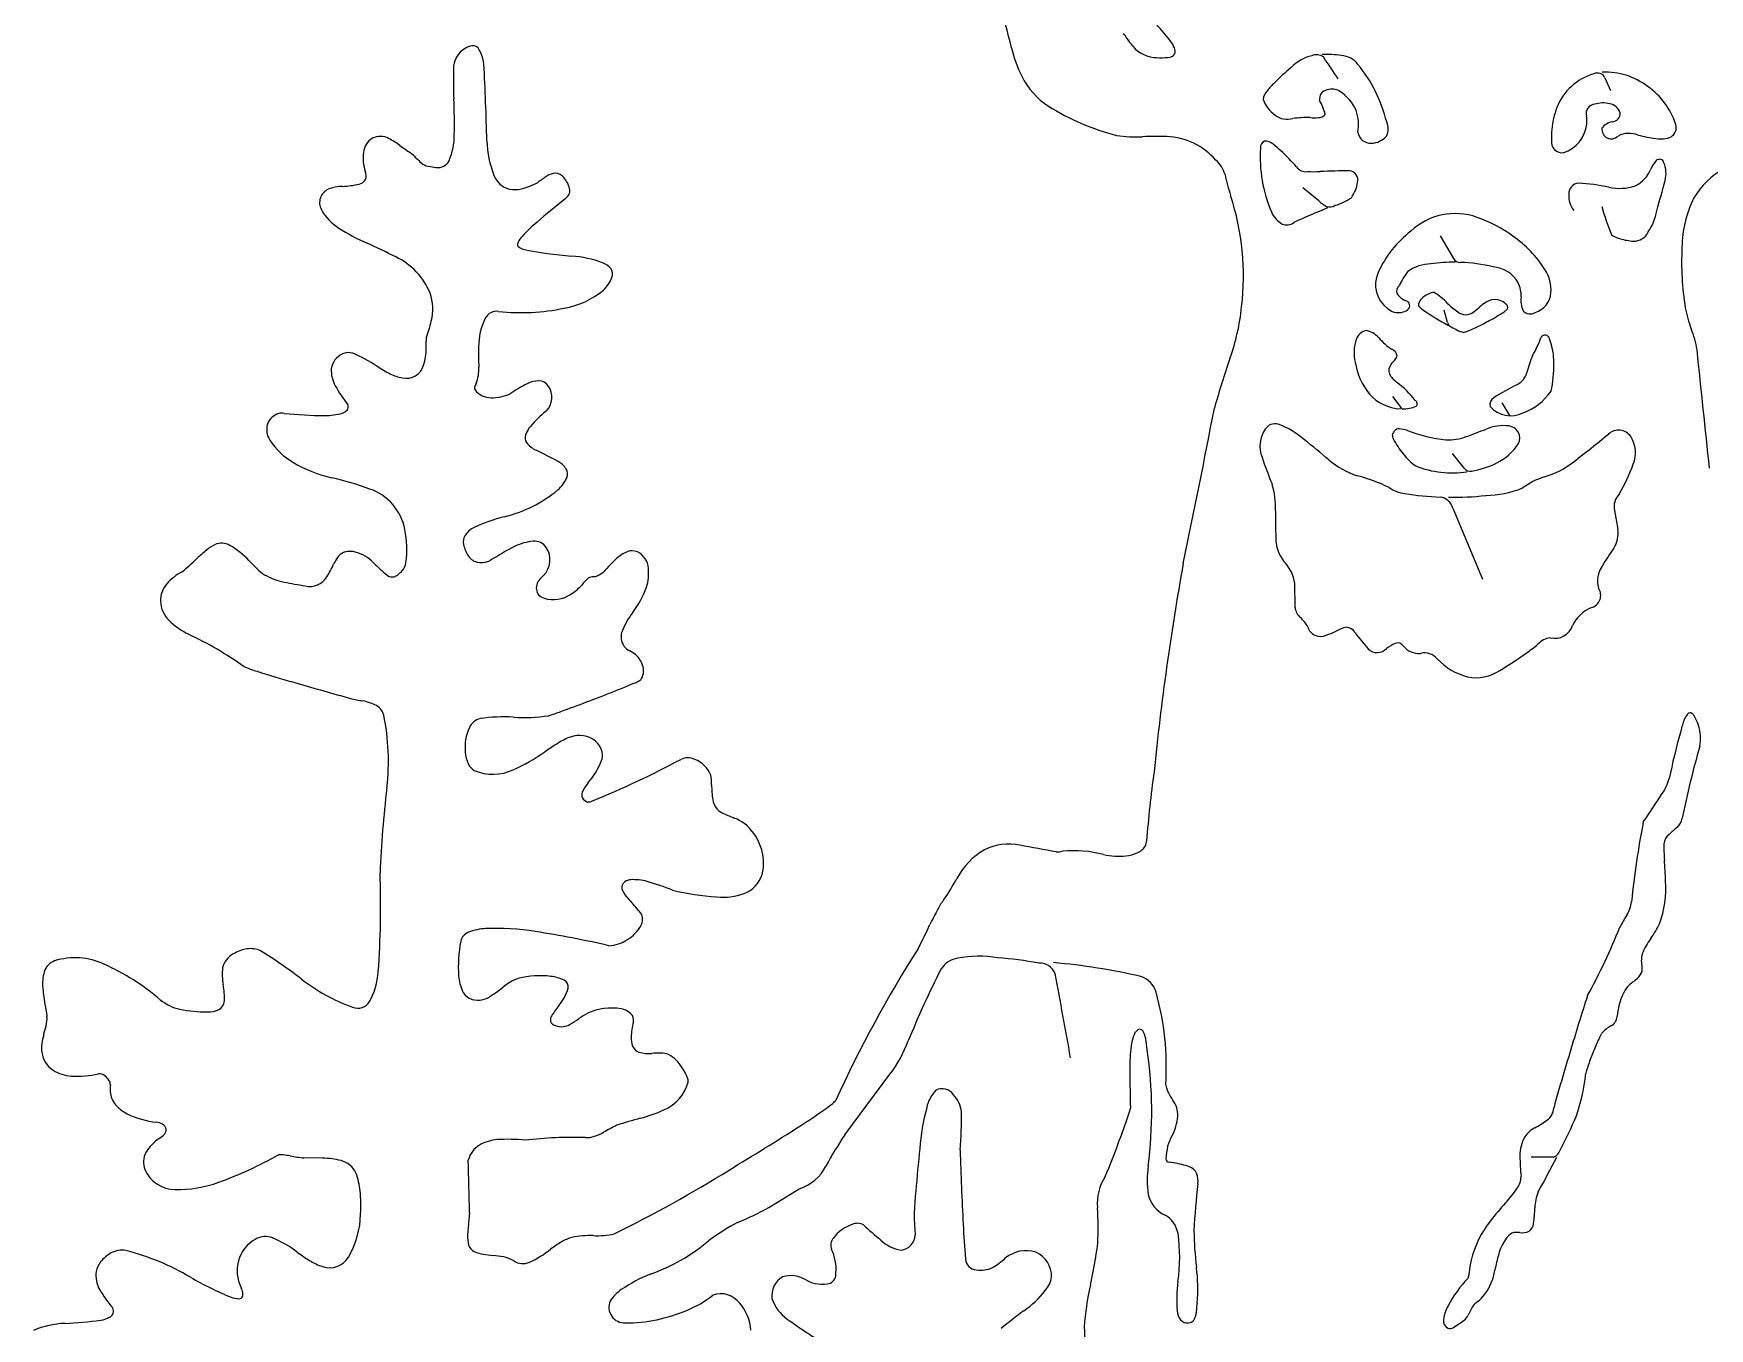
# Model space of a CAD drawing. Extents: x 0 to 14, y 0 to 15.2.
# Drawn here: x 0.67 to 6.34, y 7.45 to 11.83 of the extents above; entities that cross this region are included whole.
import ezdxf

# ---------------------------------------------------------------- set-up
doc = ezdxf.new("R2010")
doc.units = 0
doc.layers.add('WHITE', color=7, linetype='CONTINUOUS')

msp = doc.modelspace()

# ---------------------------------------------------------------- linework, layer by layer
at = {"layer": 'WHITE', "linetype": 'CONTINUOUS'}
for p, q in [((5.985893, 11.678016), (6.004809, 11.6355)), ((5.018841, 11.262621), (4.965367, 11.306072)), ((5.429657, 11.144168), (5.473769, 11.067559)), ((5.453981, 10.851662), (5.442254, 10.892893)), ((5.507858, 10.817197), (5.500494, 10.819478)), ((5.301148, 10.559508), (5.269582, 10.601476)), ((5.664363, 10.536889), (5.639003, 10.579903)), ((5.510812, 10.358099), (5.471146, 10.408675)), ((5.47239, 10.223201), (5.572713, 9.983545)), ((6.018696, 10.215686), (6.029826, 10.153005)), ((4.938714, 9.887126), (4.937567, 9.96887)), ((1.391708, 9.684561), (1.385853, 9.687256)), ((1.404162, 9.680128), (1.391708, 9.684561)), ((6.111794, 8.673626), (6.109819, 8.695261)), ((3.416661, 8.104681), (3.569169, 8.309387)), ((1.651208, 8.025801), (1.587703, 8.026842)), ((5.737141, 8.030188), (5.807765, 8.029799)), ((3.160229, 7.859393), (3.262141, 7.922209)), ((2.148196, 7.84265), (2.141391, 7.766519)), ((5.525411, 7.626388), (5.522651, 7.619441)), ((5.52724, 7.639189), (5.525411, 7.626388)), ((5.473701, 7.453491), (5.491846, 7.465705))]:
    msp.add_line(p, q, dxfattribs=at)
for centre, radius, start, end in [((1.385547, 11.159949), 2.667433, 13.444352, 16.948953), ((4.094139, 11.48482), 0.529722, 36.926382, 44.641621), ((2.166401, 11.723556), 0.063585, 98.19226, 124.323609), ((2.160996, 11.764667), 0.022129, 42.834063, 99.507718), ((3.54314, 11.231825), 1.010728, 33.844308, 36.173324), ((4.473159, 11.856824), 0.109794, -145.564505, -96.37677), ((4.419376, 11.731058), 0.121797, 23.764136, 36.245996), ((2.170938, 11.710327), 0.077158, 121.565618, 173.538856), ((2.070393, 11.71164), 0.126675, 6.329472, 32.505226), ((4.417504, 11.883426), 0.449649, -166.718906, -153.663009), ((4.485313, 11.949685), 0.203437, -96.874039, -85.887289), ((4.499871, 11.809968), 0.063197, -89.970439, -71.842415), ((4.515233, 11.767858), 0.018455, -76.423799, -16.293208), ((4.493337, 11.764576), 0.040609, 8.524772, 22.534906), ((4.515242, 11.76789), 0.018455, -16.395093, 8.43069), ((5.032268, 11.607529), 0.150373, 104.444012, 135.361306), ((5.010937, 11.715383), 0.041086, 54.901812, 113.188158), ((5.046754, 11.468786), 0.28905, 80.349164, 93.382608), ((1.916777, 9.612977), 3.779307, 33.058642, 34.415392), ((5.092316, 11.680925), 0.072878, 36.009629, 87.723213), ((3.236856, 11.669198), 1.14367, 177.503702, 183.101142), ((-5.089205, 11.315168), 7.297053, 1.180617, 3.224418), ((4.251746, 11.803955), 0.265849, -153.163602, -123.615853), ((5.38574, 11.1493), 0.728012, 129.235125, 135.234182), ((4.769472, 11.41175), 0.493079, 13.789193, 39.257201), ((5.99997, 11.510159), 0.188809, 105.906352, 158.916556), ((5.960939, 11.66808), 0.02686, 21.711986, 118.254433), ((5.987523, 11.463128), 0.234688, 52.584302, 92.524768), ((4.885851, 11.596587), 0.056062, 136.460551, 171.623151), ((5.133391, 11.404466), 0.369171, 135.771005, 141.316477), ((5.051711, 11.607436), 0.030496, 99.323069, 190.188302), ((5.063731, 11.593508), 0.047176, 55.708251, 111.069906), ((5.009797, 11.508078), 0.148186, 24.060187, 57.089557), ((5.986003, 11.442859), 0.251955, 17.899757, 55.111123), ((0.43627, 11.523299), 1.660717, -1.283446, 2.90024), ((4.541825, 12.287582), 0.829605, -121.807614, -104.410903), ((4.941924, 11.649984), 0.120359, -157.926734, -126.054979), ((4.871578, 11.51595), 0.173053, 12.909256, 29.834116), ((5.010933, 11.521658), 0.142114, -10.895389, 19.242008), ((6.10789, 11.470989), 0.303604, 159.34561, 173.765162), ((5.95418, 11.557717), 0.031686, 94.9931, 194.480223), ((5.979878, 11.495962), 0.097563, 76.59435, 106.957534), ((5.992242, 11.543462), 0.048501, 20.758654, 77.792864), ((6.008912, 11.558349), 0.028775, -85.656708, 4.591549), ((4.911769, 11.603651), 0.065217, -128.595428, -73.175898), ((4.978025, 11.14179), 0.402235, 88.36849, 96.764682), ((5.001817, 11.685722), 0.142395, -94.971358, -83.853222), ((5.019213, 11.570314), 0.026257, -94.694771, -36.731522), ((5.201138, 11.506136), 0.052568, -28.466463, 26.115507), ((6.026321, 11.485134), 0.221043, 175.114051, 184.399996), ((5.81043, 11.534814), 0.115084, -71.488881, -6.674334), ((5.819339, 11.531063), 0.105833, -5.21791, 10.194495), ((6.007633, 11.50444), 0.032073, 173.561207, 315.165414), ((6.019618, 11.476045), 0.054285, 99.037971, 143.890607), ((6.190862, 11.510296), 0.036306, -58.093602, 15.992616), ((1.852465, 11.419586), 0.063571, 120.851388, 174.504454), ((1.846283, 11.421528), 0.058893, 61.389222, 116.653573), ((1.773865, 11.266527), 0.229892, 52.953226, 64.043738), ((2.40078, 12.099297), 0.812475, -126.951743, -123.872647), ((1.875799, 11.485668), 0.220772, -23.269596, 0.11259), ((2.567052, 11.478708), 0.360994, -177.906066, -158.886262), ((4.401843, 11.89512), 0.416382, -99.187985, -87.074163), ((4.480599, 10.300996), 1.179687, 88.826841, 92.793925), ((4.494324, 11.245898), 0.234769, 41.169961, 87.45429), ((4.844222, 11.443698), 0.022545, 111.914721, 186.383228), ((4.83546, 11.419054), 0.045561, 50.19767, 89.562288), ((4.668892, 11.201827), 0.319267, 46.157863, 52.188095), ((5.194192, 11.501643), 0.04424, -171.096224, -86.482522), ((5.194885, 11.527532), 0.070075, -88.346863, -41.521343), ((5.840986, 11.460971), 0.035789, 168.385211, 279.620186), ((6.068005, 11.407125), 0.083643, 68.986609, 116.734633), ((6.22813, 11.9892), 0.520524, -104.477619, -97.746579), ((6.174716, 11.556465), 0.084711, -101.403158, -65.347373), ((1.927207, 11.40755), 0.139207, 172.518855, 198.957313), ((1.880293, 11.326823), 0.118997, 42.573479, 55.351207), ((2.168569, 11.590773), 0.271864, -137.564303, -132.631349), ((2.019627, 11.435399), 0.056843, -128.243624, -101.531566), ((2.041563, 11.416167), 0.041067, -99.343138, -25.557108), ((4.597055, 11.319387), 0.109752, 17.271849, 47.608868), ((5.286069, 11.408943), 0.46537, 176.026513, 203.286372), ((4.320437, 10.819336), 0.836615, 41.828996, 47.090537), ((6.266203, 11.312777), 0.137293, 140.977863, 155.43393), ((6.17029, 11.387343), 0.016019, 15.514406, 132.148395), ((6.093897, 11.355611), 0.098639, -13.916826, 21.416147), ((1.765629, 11.35472), 0.036882, -75.30235, -38.338261), ((1.773865, 11.345288), 0.024676, -33.014716, -1.710533), ((1.74757, 11.345145), 0.050965, -0.667896, 19.701766), ((2.061445, 11.639273), 0.264962, -101.578605, -95.750567), ((2.302986, 11.377786), 0.078307, -158.17276, -105.220934), ((4.673641, 7.957103), 4.075797, 123.743439, 124.274455), ((2.443708, 11.294432), 0.062027, 94.962269, 123.317925), ((2.437705, 11.319647), 0.036585, 36.230927, 89.00143), ((2.394962, 11.28163), 0.093689, 13.886464, 39.537485), ((5.503482, 11.523653), 0.819802, -167.911855, -162.739497), ((4.974137, 11.397873), 0.036638, -145.805748, -81.098773), ((5.001135, 11.889663), 0.528418, -92.313369, -87.574347), ((5.147118, 8.399948), 2.96435, 90.461361, 92.390021), ((5.11904, 11.332498), 0.031982, -13.175563, 82.439534), ((6.037742, 11.413533), 0.112427, -63.233978, -22.860991), ((-5.076456, 14.355985), 11.664908, -15.548544, -15.025413), ((6.506558, 11.145929), 0.25354, 117.867369, 150.036576), ((1.691058, 11.256503), 0.049942, 114.192489, 208.408759), ((1.723583, 11.161413), 0.150298, 91.900515, 110.644977), ((1.706341, 11.622851), 0.311464, -87.744444, -77.267652), ((2.30027, 11.397632), 0.097061, -100.592632, -75.809975), ((2.266872, 11.526129), 0.229825, -75.590936, -60.991332), ((2.419705, 11.32775), 0.077888, -49.981862, -35.268066), ((2.460058, 11.296455), 0.026966, -30.477934, 16.503942), ((3.896979, 11.008851), 0.867232, -6.953211, 18.247711), ((5.032357, 11.343157), 0.119183, -35.926877, -8.661749), ((5.940275, 11.278361), 0.076707, 175.09247, 219.034649), ((5.900444, 11.286194), 0.036616, 95.536584, 181.989367), ((5.85185, 10.618284), 0.705795, 77.947844, 86.339525), ((6.035035, 11.479543), 0.174731, -101.82732, -72.226243), ((1.792826, 11.311813), 0.165769, -151.51077, -121.711403), ((5.340525, 7.683074), 4.59277, 128.686259, 130.200977), ((4.939344, 11.260314), 0.088134, -156.357701, -120.398836), ((6.060943, 8.708165), 2.725312, 111.806379, 114.426533), ((5.172488, 11.438907), 0.233847, -131.074833, -123.177665), ((5.054764, 11.278886), 0.037145, -106.010942, -57.795312), ((5.022836, 11.426562), 0.186425, -73.891674, -55.336284), ((5.480133, 11.002073), 0.217653, 70.189671, 133.544236), ((6.882019, 11.499242), 0.94204, -164.233371, -158.102309), ((5.986823, 11.258963), 0.177262, -35.520555, -9.681972), ((6.631264, 11.100494), 0.384953, 153.450093, 179.326213), ((2.079858, 11.752325), 0.691506, -122.757846, -113.735926), ((2.722425, 10.783243), 0.535002, 130.351138, 137.901799), ((4.909961, 11.21974), 0.038571, -113.231675, -51.532962), ((5.389103, 10.747002), 0.48848, 54.165896, 70.283887), ((1.160491, 9.660928), 1.593045, 62.411233, 66.272512), ((2.323331, 11.115593), 0.013182, 148.30702, 207.517219), ((2.340173, 11.136897), 0.039555, -136.16558, -108.263927), ((2.396522, 11.078739), 0.095085, 138.366291, 152.585948), ((5.558181, 10.864597), 0.373025, 127.676266, 155.343913), ((5.453053, 10.822024), 0.390301, 32.295667, 55.329273), ((6.05875, 11.22269), 0.090406, -124.190699, -102.909549), ((6.093827, 11.309095), 0.18307, -107.573889, -93.511811), ((6.084263, 11.17817), 0.051828, -91.823527, -25.357406), ((7.263529, 11.058637), 1.018248, 177.389125, 188.92276), ((1.801583, 10.86479), 0.229413, 21.960554, 65.07479), ((2.577033, 12.271296), 1.198174, -102.006951, -94.014727), ((2.45588, 10.648172), 0.42951, 70.683598, 85.022562), ((2.573026, 10.989957), 0.068261, 39.922845, 68.579729), ((5.402408, 10.903854), 0.14585, 91.898338, 124.571912), ((5.475978, 10.492412), 0.5627, 89.493867, 98.009115), ((5.495947, 11.080166), 0.025511, -150.383106, -86.563515), ((5.475978, 10.492412), 0.5627, 76.425754, 87.810476), ((2.518243, 11.04772), 0.119783, -46.383945, -21.689495), ((2.59832, 11.014599), 0.033156, -19.647534, 35.311111), ((5.311289, 10.97965), 0.100657, 156.236221, 233.358557), ((5.528408, 10.867444), 0.260912, 143.141789, 155.335812), ((5.600363, 10.933741), 0.105933, 29.064005, 85.840466), ((5.679651, 10.961118), 0.124489, -4.642271, 33.903154), ((1.860179, 10.896069), 0.163525, -14.106676, 19.473507), ((2.419521, 11.17968), 0.284094, -80.221468, -50.331207), ((5.307964, 10.956364), 0.026001, 129.860207, 198.890617), ((5.351344, 11.00263), 0.087246, -141.186565, -117.322969), ((5.41223, 10.887211), 0.063882, 111.391766, 137.588285), ((5.405757, 10.924885), 0.027545, 82.670782, 127.656196), ((5.299833, 10.77137), 0.211372, 43.212959, 58.818395), ((5.611557, 10.943596), 0.091415, -3.71733, 27.072936), ((5.790229, 10.926326), 0.088181, 172.609491, 203.487807), ((5.726561, 10.958795), 0.07756, -71.830816, -5.73689), ((2.240051, 10.844757), 0.04445, 81.975217, 150.99565), ((2.322675, 11.589401), 0.704785, -96.224803, -78.119418), ((4.008467, 10.981446), 0.753372, -19.509907, -5.91074), ((5.287638, 10.93808), 0.053506, -132.899532, -78.538674), ((5.286878, 10.943907), 0.059369, -78.937067, -57.518176), ((5.30897, 10.908027), 0.017249, -55.41544, 82.243809), ((5.376141, 10.910652), 0.020363, 155.053006, 186.967952), ((5.393777, 10.933977), 0.045803, -145.723754, -121.845315), ((5.396246, 10.901466), 0.042467, 137.24349, 155.256859), ((5.894234, 11.653788), 0.922434, -124.662297, -118.30647), ((5.782964, 11.271322), 0.484229, -132.81207, -127.435756), ((5.516633, 10.92445), 0.046909, -126.675345, -92.0473), ((5.512635, 10.92712), 0.049603, -87.317441, -57.701398), ((5.455999, 11.013975), 0.153289, -57.154341, -47.506577), ((5.646209, 10.81192), 0.124242, 115.245397, 134.22901), ((5.168135, 11.648384), 0.898593, -62.379092, -58.86709), ((5.615016, 10.874461), 0.054392, 71.546439, 113.622644), ((5.607312, 10.867303), 0.06382, 46.695166, 67.015146), ((5.50661, 11.086867), 0.242952, -58.726968, -54.044194), ((5.63186, 10.916258), 0.03133, -56.260171, -36.437104), ((5.641758, 10.901121), 0.015697, -12.776719, 53.54398), ((5.733698, 10.912985), 0.032681, -138.151308, -58.557376), ((6.6815, 10.98381), 0.431967, -168.907602, -159.134447), ((1.552001, 10.969277), 0.48027, -20.366145, -13.616202), ((2.400923, 10.76845), 0.222431, 153.898943, 179.864574), ((5.190715, 10.778195), 0.048024, 106.272018, 159.948733), ((5.165865, 10.751874), 0.073312, 40.684876, 81.059722), ((5.478027, 10.858501), 0.025, -164.123422, -118.122653), ((5.892276, 11.633583), 0.903836, -118.122653, -116.639742), ((5.594813, 11.041727), 0.241434, -116.518882, -112.995812), ((5.336641, 11.295209), 0.50775, -70.293244, -60.749803), ((5.960426, 10.704449), 0.341346, 9.096211, 21.572473), ((1.3112, 10.777961), 0.690536, -1.153409, 0.812407), ((2.101468, 10.79092), 0.099852, 173.551317, 181.818306), ((2.857857, 10.743808), 0.67983, 177.878433, 183.696051), ((5.269733, 10.750063), 0.1319, 160.237736, 194.65007), ((5.388215, 10.943948), 0.220512, -139.132838, -123.76255), ((5.386079, 10.943289), 0.409635, -29.789954, -20.148586), ((5.783475, 10.793319), 0.015598, 10.111703, 145.345883), ((5.612736, 10.721616), 0.200431, -2.202034, 21.802447), ((1.746546, 10.684377), 0.066815, 114.835343, 171.227034), ((1.73831, 10.702245), 0.047139, 71.917003, 114.872354), ((1.607174, 10.372848), 0.401597, 55.33085, 68.717363), ((1.822279, 10.762476), 0.179324, -18.069401, 0.506336), ((7.821228, 9.660725), 3.28168, 160.98694, 164.057901), ((5.372073, 10.75442), 0.233024, -170.685307, -141.436057), ((5.28613, 10.688931), 0.03106, 136.153486, 202.458012), ((5.175954, 10.796852), 0.123167, -44.549292, -28.910194), ((5.256293, 10.73466), 0.027607, 5.506827, 70.15328), ((6.051129, 10.604329), 0.337884, 156.36782, 166.599096), ((5.429347, 10.702975), 0.383829, -12.697409, 1.63325), ((-110.451644, -1.709023), 117.412924, 5.899098, 6.095417), ((1.789655, 10.690153), 0.109232, 177.684107, 208.898355), ((2.125133, 11.156605), 0.538004, -122.556351, -117.181617), ((1.943798, 10.801963), 0.139694, -117.46725, -99.479392), ((1.934086, 10.723778), 0.061065, -102.574009, -16.088612), ((2.046525, 10.693938), 0.133053, -21.753933, 2.604628), ((2.386658, 10.553983), 0.100494, 92.397921, 116.057025), ((2.383139, 10.618313), 0.036083, 31.027698, 91.088829), ((5.330251, 10.717152), 0.083129, -151.170129, -124.760194), ((5.659699, 10.699342), 0.064932, -61.659603, -14.90711), ((2.202261, 10.924536), 0.583755, -150.532171, -142.955389), ((2.174146, 10.629098), 0.009627, 160.979152, 217.276642), ((2.311022, 10.57987), 0.155086, 155.320278, 160.26597), ((2.220464, 10.665257), 0.068388, -142.1203, -89.736864), ((2.223667, 10.742766), 0.145924, -91.134565, -65.140494), ((2.561019, 10.207916), 0.487999, 116.599832, 124.443105), ((2.359147, 10.598477), 0.067027, -44.810131, 34.989184), ((5.301148, 10.709042), 0.149534, -138.088496, -92.47432), ((5.091503, 10.392549), 0.319859, 37.562432, 53.256083), ((5.622629, 10.574924), 0.025279, 119.771212, 197.881288), ((6.133092, 9.76265), 0.984612, 116.710691, 122.085773), ((5.644131, 10.729032), 0.194124, -70.474322, -34.668651), ((1.523602, 10.483684), 0.063784, 108.953768, 157.567531), ((1.511647, 10.457458), 0.086994, 83.732657, 95.780978), ((1.662657, 11.9503), 1.413469, -95.745957, -90.184843), ((1.659786, 10.754466), 0.217635, -90.444578, -74.400542), ((1.708026, 10.578469), 0.035159, -72.992035, -40.165274), ((1.71976, 10.565657), 0.018066, -33.097166, 23.499047), ((2.657303, 10.240116), 0.3995, 128.850807, 139.406684), ((-23.924569, 16.021272), 29.106868, -11.86491, -10.810217), ((5.304467, 10.667985), 0.108528, -91.752465, -66.363722), ((5.339726, 10.577005), 0.011808, -45.651352, 63.186184), ((5.667555, 10.628685), 0.092433, -138.271938, -63.351346), ((1.530655, 10.490109), 0.068399, 164.816447, 212.277711), ((2.424424, 10.440549), 0.092247, 139.82079, 160.267986), ((4.921854, 10.432979), 0.101979, 145.630141, 201.348157), ((4.870523, 10.47008), 0.0387, 73.494544, 148.067001), ((4.795533, 10.262273), 0.259568, 47.764841, 70.654639), ((5.300568, 10.461693), 0.034784, 133.613777, 163.735195), ((5.290104, 10.469681), 0.021879, 88.795687, 128.195813), ((5.283769, 10.386825), 0.104952, 70.386894, 86.287679), ((5.503519, 10.972517), 0.520627, -110.758078, -96.049599), ((4.694953, 12.728648), 2.408038, -70.027991, -68.313298), ((5.64238, 10.351792), 0.150698, 82.974995, 112.463802), ((5.650514, 10.440776), 0.061452, 62.330969, 80.35395), ((5.657853, 10.460667), 0.04052, 27.597636, 58.457545), ((6.032069, 10.436536), 0.050613, 35.517886, 132.404278), ((1.672562, 10.58449), 0.238811, -146.7591, -120.206536), ((2.366526, 10.461584), 0.030649, 160.740985, 211.442036), ((2.41476, 10.504674), 0.094989, -141.542007, -116.244589), ((3.766159, 8.902077), 1.964467, 49.077841, 52.20687), ((5.298107, 10.471972), 0.030935, -179.00542, -148.832536), ((5.537779, 10.597892), 0.301622, -151.929543, -140.738954), ((5.456926, 10.628997), 0.174403, -92.7197, -69.695675), ((5.542272, 10.537717), 0.179248, -64.212368, -32.185924), ((5.65787, 10.460633), 0.04052, -27.000248, 27.651732), ((2.770472, 14.413956), 5.093182, -52.363759, -50.677583), ((5.989382, 10.411466), 0.100019, -23.133558, 33.000075), ((1.779726, 10.761039), 0.445321, -120.693965, -102.660894), ((0.879579, 7.378194), 3.388065, 62.441127, 63.850379), ((2.407161, 10.311435), 0.080941, 33.788555, 60.433056), ((5.868485, 10.737679), 1.096266, -161.831843, -156.815247), ((5.259241, 10.644197), 0.330152, -128.670204, -109.464724), ((5.52215, 10.581434), 0.279119, -141.324509, -134.729981), ((5.406802, 10.463647), 0.114266, -135.204873, -121.960933), ((5.480431, 10.665228), 0.320964, -80.263631, -64.174937), ((5.689419, 10.626774), 0.311657, -72.850561, -52.160915), ((5.57267, 10.546384), 0.537693, -30.832611, -18.905036), ((1.400107, 9.141745), 1.217903, 70.288167, 76.611237), ((2.370534, 10.373273), 0.116124, -49.36225, -24.090641), ((2.443366, 10.338941), 0.035658, -21.497423, 29.404261), ((5.003662, 9.772115), 0.579383, 64.143812, 75.449098), ((5.468915, 10.667506), 0.324827, -112.174357, -80.993582), ((5.530483, 10.373527), 0.025, -141.893409, -80.26363), ((5.859399, 10.080006), 0.260924, 107.412938, 125.936247), ((1.753006, 10.118873), 0.179023, 10.422776, 71.134496), ((2.167403, 10.617425), 0.433718, -77.034716, -50.005063), ((4.613478, 10.228805), 0.259068, -3.1916, 17.354869), ((5.32816, 10.399617), 0.12814, -124.089978, -98.164992), ((5.469575, 11.300265), 1.039812, -98.829941, -92.224243), ((5.42216, 10.209705), 0.052012, 15.039564, 82.199515), ((5.474328, 11.219334), 0.959056, -91.047061, -83.487187), ((5.576334, 10.618285), 0.351884, -88.896714, -68.330701), ((6.075123, 10.229424), 0.058075, 134.565938, 193.682684), ((6.662424, 10.197568), 1.790357, 179.461937, 182.344801), ((1.631495, 10.084837), 0.304904, -8.49054, 12.582843), ((2.197279, 10.088843), 0.077305, 115.638248, 147.568971), ((2.452101, 9.514358), 0.705739, 105.397935, 114.108587), ((5.937436, 10.139068), 0.093436, -33.063149, 8.57828), ((1.357723, 9.965208), 0.152749, 117.340724, 130.200587), ((1.30892, 10.044964), 0.059867, 61.630424, 110.894554), ((1.200289, 9.857848), 0.276208, 43.117806, 60.245589), ((2.172726, 10.109356), 0.04577, 152.76637, 190.705748), ((2.240231, 10.124969), 0.115034, -167.89858, -146.445859), ((2.607208, 9.466686), 0.698042, 115.894361, 123.863237), ((2.378314, 9.939626), 0.172625, 95.202249, 116.101981), ((2.367574, 10.064222), 0.047572, 33.263481, 95.926837), ((2.344257, 10.048641), 0.075615, -44.550671, 33.444712), ((4.99699, 10.121445), 0.123458, 178.66614, 219.06913), ((7.007388, 9.401931), 1.205894, 145.319042, 148.760498), ((0.598593, 10.700881), 0.90184, -50.137, -45.976386), ((1.726997, 9.511124), 0.73801, 129.342869, 132.824511), ((3.428138, 12.053987), 2.852205, -135.268191, -134.463716), ((1.415725, 10.154818), 0.298356, -33.136694, -23.917828), ((1.881757, 9.940359), 0.214722, 148.405857, 154.18699), ((1.74973, 10.02176), 0.059618, 130.942893, 148.565971), ((1.744539, 10.019099), 0.058502, 73.268834, 125.38697), ((1.724658, 9.940156), 0.139875, 44.973652, 74.778945), ((2.159139, 10.358133), 0.46305, -136.436308, -128.805269), ((1.87313, 10.049704), 0.060737, -39.453348, -9.366732), ((2.183032, 10.086002), 0.045836, -147.519488, -96.895713), ((2.187805, 10.113946), 0.074164, -97.964255, -65.762738), ((3.202179, 9.468519), 0.807428, 133.518347, 138.061101), ((2.729243, 9.963049), 0.123184, 113.350895, 132.390842), ((2.697484, 10.036484), 0.043176, 64.911622, 113.282496), ((2.684956, 10.015201), 0.067802, 4.008844, 62.949444), ((13.847116, 8.379695), 9.433363, 169.882941, 174.207159), ((4.804891, 9.950482), 0.133944, 7.890645, 44.064033), ((1.265944, 9.841995), 0.189075, 118.188067, 138.206293), ((1.542525, 10.130905), 0.158927, -134.927373, -123.65299), ((1.56288, 10.1862), 0.216668, -120.028116, -101.088865), ((1.99852, 12.426291), 2.498726, -101.012441, -99.36219), ((1.607968, 10.025888), 0.066961, -103.760724, -30.676531), ((1.88669, 10.019879), 0.02872, -128.129287, -77.831623), ((1.880441, 10.031315), 0.041382, -72.705039, -53.142497), ((1.827934, 10.10157), 0.129091, -53.199613, -44.487908), ((2.416824, 9.95279), 0.043381, 142.384941, 171.910038), ((2.487735, 9.893841), 0.135575, 131.36356, 140.941707), ((2.611077, 9.905898), 0.101679, 127.566434, 145.490492), ((2.566991, 9.956584), 0.03486, 90.653369, 120.907807), ((2.559141, 10.043927), 0.053012, -81.917866, -66.364143), ((2.533757, 10.096478), 0.111352, -65.239574, -52.485332), ((2.591173, 10.003181), 0.162287, -16.888081, 5.927879), ((6.048935, 9.977679), 0.087948, 145.630648, 196.016668), ((1.187273, 9.911749), 0.083936, 137.915535, 182.134366), ((2.417861, 9.954194), 0.044238, 173.899642, 200.483501), ((2.401815, 9.948039), 0.027052, -159.835363, -116.849553), ((2.431832, 10.011123), 0.096908, -115.837888, -60.028279), ((2.409123, 10.067901), 0.157678, -63.188335, -41.459553), ((2.418623, 10.081667), 0.351085, -36.889135, -20.967367), ((5.928454, 9.928882), 0.043518, -75.983125, 34.311118), ((1.199764, 9.912602), 0.096451, -177.635501, -135.248192), ((2.955948, 9.684052), 0.317374, 143.928165, 156.683069), ((4.987175, 9.892263), 0.048733, -173.949647, -127.209891), ((5.990989, 9.769522), 0.128159, 113.935054, 153.326405), ((1.327849, 10.048887), 0.283439, -133.912359, -117.349473), ((2.712924, 9.788307), 0.052935, 156.193272, 217.133688), ((4.827658, 9.727848), 0.180798, 31.625256, 44.003888), ((5.023844, 9.833425), 0.043589, -165.691426, -63.306411), ((5.002021, 9.952844), 0.163686, -75.347879, -62.308611), ((5.134653, 9.712672), 0.110767, 101.836519, 120.709139), ((5.109374, 9.78373), 0.037441, 30.793351, 86.081211), ((5.722001, 10.222129), 0.716026, -144.161922, -138.488519), ((5.816764, 9.846177), 0.062693, -104.227486, -17.760479), ((0.71359, 8.751784), 1.151975, 54.297655, 65.153724), ((2.720869, 9.798724), 0.065651, -139.802443, -120.019455), ((5.216228, 9.779248), 0.043909, -133.822044, -43.662745), ((5.414526, 9.506013), 0.294523, 117.945792, 124.432524), ((5.285543, 9.745894), 0.02222, 29.412454, 114.010252), ((5.357618, 9.8018), 0.069309, -139.520935, -86.110422), ((5.221917, 10.440287), 0.864711, -54.854218, -51.543192), ((5.810219, 9.718711), 0.067282, 97.570022, 138.661765), ((2.575789, 9.549085), 0.223084, 53.458559, 59.794224), ((2.662879, 9.670541), 0.073687, 12.99529, 51.634803), ((5.375857, 9.677804), 0.056492, 40.250131, 103.864461), ((5.571449, 9.854966), 0.207448, -137.307928, -103.811476), ((4.958742, 10.802868), 1.312705, -59.224617, -54.571709), ((1.967269, 11.376828), 1.787702, -108.360154, -106.982711), ((4.061352, 18.252439), 8.975136, -106.947705, -106.150242), ((5.401438, 22.785986), 13.702549, -106.259636, -105.475672), ((1.091955, 13.467449), 4.16062, -69.57814, -67.103563), ((2.67911, 9.713238), 0.084708, -68.094193, -55.993169), ((2.684553, 9.673616), 0.05191, -36.117771, 15.068145), ((5.551389, 9.789324), 0.138967, -102.240616, -55.340364), ((2.414935, 12.769757), 3.259075, -101.858712, -101.105046), ((1.752276, 9.389354), 0.185668, 65.891293, 79.155265), ((1.807882, 9.511264), 0.051687, 14.335889, 66.953645), ((1.104444, 9.368629), 0.769379, -6.749832, 11.655363), ((2.333327, 10.086864), 0.571022, -93.724122, -81.828684), ((2.195835, 10.230996), 0.742291, -72.868546, -69.40111), ((0.052659, 16.151838), 7.039032, -70.027363, -69.274431), ((6.323309, 9.480282), 0.074867, 144.227541, 161.137432), ((6.275268, 9.517313), 0.014378, 83.067232, 152.068765), ((6.268516, 9.514199), 0.019347, 40.356056, 63.978362), ((6.23751, 9.486693), 0.060793, 30.392118, 41.188664), ((2.290481, 9.415332), 0.157795, 154.941108, 186.201269), ((2.197217, 9.459172), 0.054742, 104.470926, 155.162443), ((2.264167, 8.952803), 0.565155, 86.746882, 98.202263), ((8.533212, 8.828247), 2.379042, 164.470198, 168.341237), ((6.989352, 9.268614), 0.77372, 162.250531, 165.280155), ((6.168013, 9.447295), 0.140676, 17.311096, 29.913237), ((6.174798, 9.445458), 0.134798, -11.628116, 18.915018), ((3.223253, 8.182539), 1.468144, 121.848708, 124.015547), ((2.567847, 9.239582), 0.224404, 110.582176, 122.116107), ((2.519417, 9.370592), 0.084734, 49.988802, 111.068068), ((2.525008, 9.379571), 0.074277, 21.054756, 48.838872), ((2.549923, 9.388485), 0.047828, -14.772387, 21.811366), ((9.101002, 8.606869), 2.909605, 163.806865, 168.733589), ((2.255284, 9.408938), 0.12214, -174.997025, -156.308932), ((2.187099, 9.37822), 0.047365, -157.19492, -118.995665), ((2.071517, 9.859296), 0.566243, -66.693282, -54.299467), ((2.348912, 9.465766), 0.262949, -41.013517, -19.893821), ((1.360885, 12.16972), 3.172931, -67.729573, -61.767368), ((2.885886, 9.321952), 0.057567, 65.298851, 114.680898), ((2.87431, 9.28546), 0.095673, 21.476755, 68.134544), ((2.227169, 9.480671), 0.157079, -113.656897, -64.192579), ((2.64837, 9.211023), 0.130251, 140.877208, 156.954952), ((2.80967, 9.2902), 0.156627, -0.692758, 11.149995), ((8.046598, 8.827507), 3.619973, 171.991803, 175.715288), ((6.013505, 9.365982), 0.198116, -32.864346, -16.712462), ((5.672475, 8.827996), 3.830533, 173.250401, 177.573245), ((2.549544, 9.254261), 0.022414, 159.772012, 204.859842), ((2.56241, 9.2656), 0.03916, -147.982356, -114.399976), ((3.411572, 9.294203), 0.445325, -179.24136, -172.704126), ((3.026088, 9.245438), 0.056772, -172.114879, -114.899709), ((3.964152, 10.675233), 2.629983, -35.104622, -32.59487), ((2.546443, 9.272166), 0.042229, -90.284213, -66.387727), ((3.181321, 9.541917), 0.391377, -117.23935, -111.101987), ((2.97869, 9.01635), 0.171899, 54.842587, 68.956743), ((2.965358, 9.020773), 0.176474, 19.589121, 50.472638), ((9.05246, 8.590698), 2.991918, 168.976139, 174.199532), ((7.86679, 7.223579), 2.523453, 130.411918, 131.254322), ((6.198306, 9.182437), 0.049673, -49.006812, -8.234984), ((2.987742, 9.023968), 0.154379, -14.775867, 21.257302), ((4.01315, 8.85637), 0.246094, 120.352247, 152.093315), ((3.970757, 8.900114), 0.187483, 78.438801, 115.923481), ((2.120893, -1.600462), 10.849689, 79.32334, 79.981713), ((4.191891, 8.692179), 0.373306, 74.550202, 96.049993), ((4.379888, 9.117175), 0.063916, -66.508709, -34.046864), ((4.385852, 9.101176), 0.050991, -22.831748, -3.610753), ((6.684607, 9.073805), 0.499134, 178.249155, 184.59105), ((6.234898, 9.082885), 0.049577, 130.31924, 172.850706), ((4.130081, 9.188063), 0.126665, -89.595665, -79.78394), ((4.340211, 9.273073), 0.226416, -102.465846, -83.275074), ((4.351647, 9.181922), 0.134554, -83.565679, -66.469438), ((4.346489, 8.894617), 1.845844, 2.141278, 4.326038), ((-1.231425, 8.876743), 3.078894, -4.120426, 2.111612), ((2.687258, 8.939529), 0.02524, 124.1403, 169.684861), ((2.696997, 8.923347), 0.044111, 95.242506, 122.815017), ((2.702169, 8.796786), 0.170736, 74.398526, 93.089511), ((2.551406, 8.24819), 0.73967, 67.53344, 74.579334), ((3.041454, 9.015252), 0.100359, -69.79517, -17.786313), ((3.022451, 9.398742), 0.883384, -34.345409, -28.919871), ((5.828069, 8.939199), 0.363793, -19.50076, 3.843595), ((2.689692, 8.941405), 0.027394, 174.462978, 213.146969), ((2.907401, 9.088641), 0.290214, -146.016773, -135.270902), ((3.034676, 9.763129), 0.855268, -103.565495, -93.455434), ((3.006591, 9.099018), 0.191049, -97.054734, -68.659515), ((3.915479, 8.772238), 0.207843, 141.945614, 152.791873), ((2.358633, 8.562077), 0.470382, 39.870426, 43.254481), ((2.660386, 8.812796), 0.07807, 24.984317, 40.614392), ((2.691291, 8.833005), 0.041854, -28.402004, 17.758802), ((4.915417, 8.231061), 1.344794, 151.765019, 154.216314), ((6.546649, 8.542409), 0.57441, 147.934671, 152.586541), ((5.968039, 8.905132), 0.108494, -32.176699, -6.380728), ((2.159669, 8.749816), 0.042593, 111.03487, 166.698579), ((2.211035, 8.623428), 0.179015, 92.805943, 111.859864), ((2.233232, 7.919745), 0.883026, 81.05245, 92.009292), ((1.869053, 5.524891), 3.305402, 76.894444, 81.273027), ((2.613189, 8.877739), 0.131851, -58.774554, -29.357994), ((1.210653, 9.989752), 2.756261, -27.0611, -25.204139), ((4.006858, 9.622995), 2.187803, -28.612871, -21.902772), ((5.861618, 8.971749), 0.345582, -36.121946, -26.46169), ((1.412499, 8.614069), 0.1203, 97.877837, 121.877988), ((1.408194, 8.65553), 0.078653, 64.775758, 98.911036), ((0.640813, 7.419724), 1.532836, 52.216233, 58.500188), ((2.571941, 8.672575), 0.461996, 169.140518, 183.825396), ((2.613115, 8.866509), 0.122428, -87.460775, -56.01917), ((7.458381, 6.341433), 4.485708, 147.738744, 155.238948), ((6.335784, 8.625997), 0.241255, 143.934514, 158.036798), ((0.765159, 8.63925), 0.05729, 110.650628, 162.758455), ((0.814596, 8.470277), 0.233223, 65.231585, 107.373941), ((0.57583, 7.941899), 0.813038, 49.63151, 65.553096), ((1.51733, 8.649236), 0.205384, 174.280558, 190.518754), ((1.385917, 8.650445), 0.075448, 119.323009, 165.210562), ((3.814535, 8.614478), 0.089083, 100.971262, 144.390269), ((3.870661, 8.299488), 0.409026, 81.108846, 100.292105), ((3.772058, 6.918879), 1.792041, 80.366617, 84.819154), ((4.074723, 8.628513), 0.057205, 22.331639, 92.783822), ((3.936001, 6.56987), 2.125302, 76.918598, 84.987075), ((6.068572, 8.667715), 0.043624, -29.449745, 7.787532), ((6.164738, 8.70005), 0.055127, 162.933849, 184.984134), ((0.853095, 8.614509), 0.148628, 163.697144, 185.487454), ((1.084658, 8.56753), 0.234936, -2.343244, 10.846857), ((1.964264, 9.127074), 0.627388, -127.774332, -109.751351), ((1.589456, 8.674636), 0.250784, -28.261232, -4.372726), ((2.255278, 8.651989), 0.144666, -175.942335, -154.94706), ((2.363531, 8.485055), 0.156986, 108.812731, 129.054806), ((2.386969, 8.331777), 0.310829, 83.360216, 103.78454), ((2.411079, 8.518006), 0.123085, 62.687115, 84.484829), ((2.456514, 8.604458), 0.025434, -9.56695, 64.265378), ((6.756763, 7.145548), 3.376531, 153.230461, 157.773302), ((-25.914561, 3.021047), 30.565039, 10.069694, 10.61282), ((4.393319, 8.565121), 0.078562, 16.416553, 72.432541), ((6.14664, 8.531981), 0.111492, 124.636042, 144.928713), ((6.033149, 8.698772), 0.090255, -56.264998, -35.573478), ((2.101703, 8.762393), 1.40593, -173.379333, -169.446157), ((1.204035, 8.687658), 0.1621, -128.812321, -102.648285), ((1.281937, 8.560721), 0.037565, -58.375996, -4.269559), ((1.770248, 8.579509), 0.046536, -112.759147, -30.497919), ((2.172326, 8.613769), 0.053337, -154.407167, -106.604325), ((2.176091, 8.635624), 0.075402, -104.600486, -55.198952), ((1.877995, 9.088167), 0.617282, -56.452227, -51.219877), ((2.324278, 8.647382), 0.16423, -40.015282, -16.684627), ((3.574243, 8.335655), 0.929168, -3.803003, 15.715126), ((12.59797, 6.394557), 7.017908, 161.896362, 163.518905), ((6.235503, 8.491353), 0.208328, 149.832497, 176.206546), ((0.602034, 8.500041), 0.117622, -13.053127, 2.35956), ((1.255436, 8.954472), 0.433773, -101.555864, -89.082321), ((1.26644, 8.601325), 0.080672, -92.883026, -64.134658), ((2.44949, 8.492027), 0.028352, 150.1414, 184.210623), ((2.691433, 8.344728), 0.311598, 140.772337, 148.80043), ((2.629589, 8.340612), 0.193026, 114.90472, 125.450405), ((2.628732, 8.340005), 0.193219, 80.59354, 114.598427), ((2.647191, 8.46275), 0.069132, 47.820901, 79.060008), ((2.673051, 8.49256), 0.02969, -11.994986, 46.175634), ((5.986889, 8.508902), 0.040916, -61.477816, -5.281381), ((0.834849, 8.399363), 0.133677, 161.139098, 186.92303), ((0.145115, 8.609828), 0.587543, -16.5386, -13.419084), ((2.436691, 8.492728), 0.015724, -169.806969, -132.714734), ((2.450718, 8.509274), 0.037408, -131.308962, -109.563668), ((2.458174, 8.526661), 0.0563, -110.788274, -57.487459), ((2.311232, 8.788492), 0.356471, -60.191579, -54.618669), ((2.935382, 8.424), 0.241487, 165.027524, 177.369397), ((4.481554, 8.403311), 0.095701, 151.446743, 167.974039), ((4.420994, 8.436624), 0.026587, 109.551024, 152.126722), ((4.41202, 8.446948), 0.01473, 20.222846, 89.700846), ((4.352333, 8.412386), 0.083523, 12.70736, 28.343937), ((6.019802, 8.416756), 0.054529, 144.160887, 154.492973), ((6.069358, 8.36129), 0.128175, 119.405303, 137.013231), ((2.771687, 8.432153), 0.077593, 177.835802, 200.939414), ((2.733181, 8.418213), 0.036656, -157.901683, -110.424833), ((3.213027, 8.577587), 0.445834, -36.982363, -20.315755), ((4.802388, 8.342333), 0.422261, 168.952058, 179.412589), ((3.561753, 8.296204), 0.882376, 6.245548, 8.771342), ((3.033288, 8.184809), 1.420821, -7.514451, 8.393108), ((20.971018, 3.827481), 15.775448, 163.205908, 163.688177), ((7.071329, 7.938719), 1.209926, 156.315724, 158.515059), ((6.289858, 8.280887), 0.356828, 153.475889, 156.224832), ((0.79213, 8.398121), 0.091203, -170.61605, -124.758609), ((2.751818, 8.498437), 0.118808, -105.339058, -84.199797), ((2.795437, 7.904452), 0.476835, 90.169357, 93.801353), ((2.794374, 8.303407), 0.077878, 70.050333, 90.254795), ((2.753401, 8.261327), 0.133615, 31.641969, 59.634325), ((2.724558, 8.234923), 0.172179, 23.263721, 34.087433), ((8.546676, 8.327232), 4.166572, 179.732807, 181.813023), ((6.59837, 8.112376), 0.706323, 157.57127, 163.468935), ((0.810342, 8.437553), 0.134193, -121.546997, -93.464131), ((0.820779, 8.652799), 0.349687, -93.040025, -77.895547), ((0.895328, 8.278096), 0.032814, 53.311039, 92.133544), ((0.881279, 8.259286), 0.056291, 30.436011, 53.283444), ((0.910844, 8.274989), 0.022891, -2.937771, 34.038174), ((1.128977, 8.261192), 0.195679, 176.301094, 183.189592), ((2.752325, 8.317648), 0.138944, -67.819289, -14.627859), ((2.818504, 8.275884), 0.069695, 12.663478, 22.832049), ((2.866048, 8.286233), 0.021041, -10.055252, 13.550451), ((4.628106, 8.300546), 0.129486, -168.181797, -142.170216), ((5.340331, 8.365779), 0.583273, -21.409809, -5.1572), ((1.008646, 8.254747), 0.075176, -176.611928, -139.999961), ((3.319314, 8.27808), 0.087605, -52.826019, -41.349239), ((3.811454, 8.17124), 0.120798, 135.946154, 168.063769), ((3.746129, 8.216326), 0.04445, 33.324165, 118.912725), ((3.712672, 8.172068), 0.098491, 5.945493, 44.20981), ((4.457088, 8.170483), 0.085388, -1.6612, 36.380487), ((7.001346, 7.902331), 1.223678, 163.090601, 166.143231), ((1.048001, 8.290238), 0.128151, -139.154776, -116.876513), ((1.11696, 8.431937), 0.28573, -116.365719, -95.446103), ((3.094204, 6.765915), 1.44268, 104.814547, 108.106055), ((2.598254, 8.642339), 0.498178, -75.22243, -65.508114), ((1.876891, 10.294661), 2.567695, -57.285012, -55.079811), ((3.012985, 8.66422), 0.580478, -54.904059, -51.76353), ((4.3554, 8.014121), 0.686717, 164.622421, 176.312365), ((2.721318, 8.154334), 1.089673, -5.335838, 1.469072), ((3.433132, 8.48278), 0.992263, -19.279313, -17.639719), ((4.29446, 8.211038), 0.089111, -18.953881, -10.100544), ((4.386498, 8.178571), 0.156298, -30.031803, -3.875413), ((5.75925, 8.19862), 0.054127, -55.181405, -3.414035), ((1.084944, 8.100047), 0.047701, 58.621222, 84.106787), ((1.050976, 8.169797), 0.091127, -58.337293, -44.273709), ((1.095112, 8.116544), 0.028323, 16.329073, 58.805214), ((1.095635, 8.125635), 0.028325, -43.374078, -22.345806), ((1.107862, 8.120363), 0.015013, -21.480621, 16.02376), ((2.496214, 8.31568), 0.228168, -71.110728, -62.56355), ((4.251904, 5.103345), 3.432699, 117.896025, 118.739874), ((-1.867914, 16.139618), 9.509386, -59.032354, -57.334436), ((4.453554, 7.400335), 1.253495, 145.812309, 151.465995), ((0.591557, 9.479525), 4.003582, -20.480326, -19.317026), ((5.798834, 8.038933), 0.102292, 118.804231, 145.046216), ((5.52149, 8.535124), 0.466151, -60.709713, -54.80591), ((2.113952, 9.917147), 4.16186, -26.755497, -25.082129), ((1.174088, 7.97644), 0.138112, 123.028168, 150.277884), ((2.224468, 7.99864), 0.08337, 120.747647, 165.504435), ((2.254186, 7.939645), 0.149337, 94.864115, 118.974177), ((2.277082, 7.550879), 0.53874, 83.691455, 93.784498), ((2.49309, 6.827518), 1.268568, 87.864324, 97.100625), ((2.542985, 8.176636), 0.081474, -91.843185, -70.575108), ((8.524505, 7.531349), 4.882915, 173.804866, 175.502322), ((17.725318, 8.506124), 13.926421, -178.135445, -177.103208), ((2.389085, 8.784299), 2.076543, -23.280208, -19.863547), ((4.810992, 8.003385), 0.30965, 168.31426, 176.202056), ((4.663055, 8.022377), 0.161333, 151.099955, 164.27482), ((5.82334, 8.03573), 0.124737, 150.296698, 181.359131), ((1.109355, 8.012725), 0.063908, 149.755861, 203.311984), ((0.829025, 9.235287), 1.37421, -69.949745, -60.689305), ((1.509416, 7.974902), 0.062574, 82.11413, 97.024933), ((1.465578, 7.580545), 0.45934, 80.405092, 83.4467), ((1.65407, 8.643996), 0.620712, -100.388649, -96.137835), ((1.648696, 7.768567), 0.257246, 75.292944, 89.44032), ((1.695922, 7.944855), 0.074749, 24.405555, 76.001118), ((-28.814242, 7.153124), 30.970115, 1.275753, 1.603049), ((3.218584, 8.064609), 0.148913, -72.992419, -26.096304), ((4.802753, 7.952129), 0.363877, 172.599398, 187.705472), ((4.513376, 8.023388), 0.011366, 177.441029, 268.054909), ((4.472036, 7.661266), 0.353146, 73.982031, 83.340377), ((4.547903, 7.921567), 0.082024, 55.760774, 74.746481), ((4.572494, 7.959694), 0.036685, 21.152471, 54.007275), ((6.753592, 8.057851), 1.055252, -178.63815, -174.903117), ((2.113952, 9.917147), 4.16186, -28.806577, -26.968926), ((5.807903, 8.054798), 0.025, -90.31596, -26.755497), ((1.153148, 8.031202), 0.111438, -156.874078, -90.572814), ((1.161801, 8.319326), 0.399675, -91.400271, -69.745467), ((1.533433, 7.891159), 0.245585, 5.598861, 20.145829), ((0.67307, 11.755875), 4.443702, -63.766585, -58.040971), ((4.43977, 7.872384), 0.169786, 147.507521, 184.737166), ((6.780481, 7.675199), 2.186296, 173.049991, 177.246232), ((4.524029, 7.947326), 0.086553, -5.022645, 17.207987), ((5.63086, 7.965465), 0.071665, -34.902159, -1.089235), ((1.31002, 7.86395), 0.470616, -3.350794, 6.242041), ((4.328592, 7.829144), 0.677334, 172.780873, 185.407975), ((4.539473, 7.924544), 0.099594, -167.707682, -113.952968), ((5.321066, 8.176609), 0.446568, -42.581142, -34.377256), ((5.888676, 7.855745), 0.139608, 156.355114, 179.166127), ((1.475654, 7.843346), 0.304256, -30.057307, -1.300006), ((2.725367, 8.636401), 0.89042, -68.357624, -60.76588), ((3.395443, 7.79017), 0.877774, -3.477551, 4.455615), ((4.452254, 7.753894), 0.092359, 11.017561, 59.565744), ((6.41857, 7.173928), 1.040003, 137.656545, 141.994761), ((5.318803, 7.865439), 0.430348, -8.088582, -1.02025), ((2.243394, 7.759902), 0.102217, 176.287971, 195.72048), ((2.554751, 7.451716), 0.312292, 87.99032, 101.245749), ((2.576349, 8.064437), 0.300809, -92.028213, -78.306594), ((3.423103, 7.124398), 0.777658, 118.355247, 126.911574), ((3.478977, 7.682838), 0.124638, 107.424484, 144.268624), ((3.45887, 7.765022), 0.040569, 59.49554, 115.109908), ((4.549267, 8.979575), 1.592463, -132.205551, -129.389212), ((3.602481, 7.766968), 0.051818, -85.534213, -1.835985), ((6.465906, 7.92564), 2.652083, -177.334905, -174.794159), ((3.973234, 7.690775), 0.575374, -8.225985, 8.069653), ((5.673735, 7.792752), 1.077098, -179.334301, -172.762764), ((5.869659, 7.599489), 0.345464, 141.553468, 166.421857), ((5.704291, 7.71628), 0.064459, 120.467021, 147.143446), ((5.685072, 7.74358), 0.031302, 91.751233, 115.477975), ((5.685888, 7.678967), 0.095918, 82.485015, 91.058467), ((5.706741, 7.82114), 0.047807, -100.007971, -60.920141), ((5.704744, 7.811189), 0.040617, -51.595227, -8.924904), ((1.002205, 7.592469), 0.130996, 120.013061, 140.815736), ((0.973071, 7.632824), 0.081635, 81.063343, 116.47241), ((0.786127, 6.920046), 0.81815, 59.251639, 75.877448), ((1.484293, 7.645361), 0.122191, 119.830098, 208.029448), ((1.458309, 7.691732), 0.069042, 68.334322, 120.266477), ((1.326626, 7.395098), 0.393546, 52.463017, 66.460775), ((1.991523, 8.299934), 0.729454, -125.647173, -121.658163), ((2.178841, 7.742069), 0.035248, -163.752269, -114.805322), ((2.23779, 7.906557), 0.209865, -110.570151, -92.988652), ((2.202831, 7.994131), 0.352594, -65.134971, -51.599797), ((2.725483, 7.307138), 0.510729, 121.597041, 126.478315), ((2.53337, 7.61971), 0.143838, 105.9477, 121.651319), ((2.547034, 8.233557), 0.636262, -70.588803, -49.995323), ((3.40829, 7.730984), 0.039202, 141.056344, 200.108243), ((3.232411, 7.649955), 0.154606, -4.502202, 25.908276), ((3.622958, 7.833876), 0.119703, -134.730534, -97.894999), ((4.029046, 7.602868), 0.109937, 72.349145, 128.957307), ((4.027775, 7.627232), 0.087529, -2.037706, 66.71117), ((2.830211, 7.920075), 1.452978, -12.878552, -7.241395), ((5.78041, 7.660272), 0.158892, 145.069106, 165.058834), ((0.960233, 7.628337), 0.075811, 141.785096, 168.99084), ((1.71121, 7.845134), 0.195208, -121.687832, -108.053541), ((1.675333, 7.730098), 0.074733, -109.234182, -31.585922), ((2.199348, 7.374518), 0.32363, 78.585979, 85.125503), ((2.243085, 7.59192), 0.101872, 57.911937, 78.501024), ((2.32787, 7.726304), 0.057024, -122.535202, -65.970837), ((3.863742, 7.686881), 0.039025, -177.246194, -94.069541), ((3.875522, 7.742705), 0.095861, -98.730104, -65.21536), ((3.790213, 7.871707), 0.249839, -59.847488, -47.212415), ((4.063945, 7.586476), 0.545855, -5.29455, 7.429738), ((5.89474, 7.60175), 0.369402, 167.676174, 174.182997), ((6.587877, 7.444408), 0.994715, 165.036995, 168.263222), ((0.980108, 7.628902), 0.095313, 171.607175, 210.591363), ((1.842483, 8.745732), 1.291217, -119.614039, -112.796798), ((2.950243, 7.156701), 0.513876, 111.909678, 124.25891), ((3.244809, 7.560696), 0.075254, 121.587099, 187.339291), ((3.233114, 7.528351), 0.100355, 57.580938, 106.036325), ((3.340048, 7.711425), 0.111794, -118.378011, -75.425318), ((3.350894, 7.634571), 0.035793, -61.121777, 5.206212), ((4.03232, 7.634858), 0.08362, -42.271642, -7.378692), ((5.15071, 7.389215), 0.927469, 167.102862, 175.956314), ((5.05322, 7.542691), 0.514749, 172.660164, 183.688758), ((5.832861, 7.324916), 0.427756, 136.48578, 151.821055), ((5.415726, 7.68156), 0.201266, -35.174272, -9.960263), ((1.22677, 7.770732), 0.379838, -149.927431, -138.644817), ((1.369947, 7.631037), 0.080592, -110.151985, -91.875725), ((1.368398, 7.563784), 0.013341, -94.681825, -18.096622), ((1.292599, 7.554754), 0.090164, 10.484786, 21.596243), ((1.353469, 7.565829), 0.028296, -12.63308, 10.862775), ((2.672098, 7.521855), 0.053044, 156.9213, 272.903667), ((2.732205, 7.474532), 0.128453, 123.682892, 147.975663), ((2.756999, 7.826165), 0.338845, -68.350864, -50.920296), ((2.996632, 7.486388), 0.081035, 37.112567, 108.732907), ((2.944615, 7.434147), 0.154379, 3.81123, 40.927898), ((3.302179, 7.596082), 0.139467, -161.176348, -125.046544), ((3.857181, 7.756522), 0.296359, -56.306208, -36.892942), ((4.786934, 7.507295), 0.18176, 170.87933, 178.738477), ((5.597068, 7.478786), 0.074609, 123.267325, 136.295716), ((5.468836, 7.651326), 0.14056, -51.601523, -37.572393), ((0.88733, 7.568595), 0.091703, -81.333872, -59.16924), ((0.921463, 7.509116), 0.023165, -56.264149, -17.146138), ((0.915914, 7.508051), 0.028279, -11.761479, 24.468488), ((2.676024, 7.991054), 0.522176, -90.135985, -66.76714), ((4.115588, 8.707405), 1.516639, -126.095277, -119.227634), ((6.056896, 4.833859), 3.362132, 127.254936, 128.912385), ((4.602245, 7.51589), 0.063025, -174.247682, -144.600302), ((4.574969, 7.500919), 0.03232, -138.211132, -83.602518), ((4.577213, 7.491868), 0.023107, -86.632045, -35.232092), ((4.558363, 7.505795), 0.046541, -35.849282, -9.673777), ((4.546475, 7.508901), 0.058792, -10.71113, 2.335766), ((5.468725, 7.476066), 0.02864, 170.868086, 240.952315), ((5.573528, 7.462177), 0.13435, 151.193367, 172.113529), ((5.481536, 7.514481), 0.046838, -51.717011, -24.651468), ((5.683451, 7.43209), 0.171294, 145.001572, 158.472729), ((0.79163, 7.16824), 0.299183, 92.135813, 113.144042), ((0.689914, 9.170522), 1.705712, -86.956393, -82.886276), ((6.740187, 7.610549), 2.519467, -176.451663, -174.083896), ((5.462092, 7.468883), 0.019279, -112.160916, -52.974709), ((5.445981, 7.557728), 0.102819, -63.507798, -51.094994)]:
    msp.add_arc(centre, radius, start, end, dxfattribs=at)

doc.saveas('drawing.dxf')
